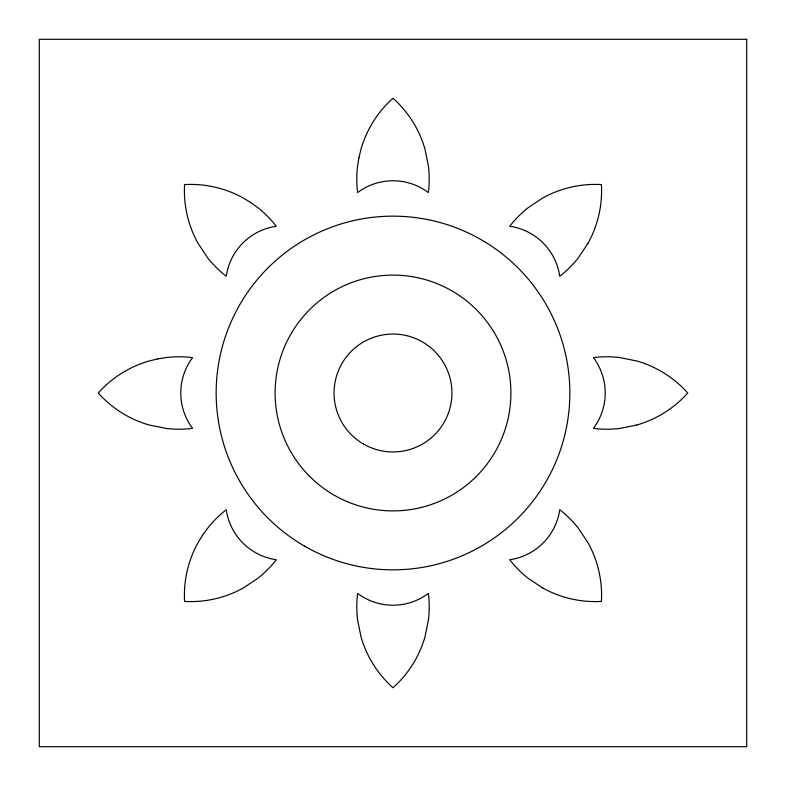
<?xml version="1.0" encoding="UTF-8"?>
<svg xmlns="http://www.w3.org/2000/svg" width="786" height="786" viewBox="0 0 786 786"><rect width="100%" height="100%" fill="white"/><g stroke="black" fill="none" stroke-linecap="round" stroke-linejoin="round"><path stroke-width="1.18" d="M358.897 157.819L357.532 166.445A108.34 108.34 0 0 0 357.63 192.57A58.95 58.95 0 0 1 428.37 192.57A108.34 108.34 0 0 0 428.468 166.445L425.049 149.34A108.34 108.34 0 0 0 393 98.25A108.34 108.34 0 0 0 360.951 149.34L358.897 157.819M428.468 619.555L425.049 636.66A108.34 108.34 0 0 1 393 687.75A108.34 108.34 0 0 1 360.951 636.66L357.532 619.555A108.34 108.34 0 0 1 357.63 593.43A58.95 58.95 0 0 0 428.37 593.43A108.34 108.34 0 0 1 428.468 619.555M202.591 535.178L198.043 542.635A108.34 108.34 0 0 0 184.582 601.418A108.34 108.34 0 0 0 243.365 587.957L257.877 578.28A108.34 108.34 0 0 0 276.289 559.74A58.95 58.95 0 0 1 226.26 509.711A108.34 108.34 0 0 0 207.72 528.123L202.591 535.178M587.957 243.365L578.28 257.877A108.34 108.34 0 0 1 559.74 276.289A58.95 58.95 0 0 0 509.711 226.26A108.34 108.34 0 0 1 528.123 207.72L542.635 198.043A108.34 108.34 0 0 1 601.418 184.582A108.34 108.34 0 0 1 587.957 243.365M157.819 358.897L149.34 360.951A108.34 108.34 0 0 0 98.25 393A108.34 108.34 0 0 0 149.34 425.049L166.445 428.468A108.34 108.34 0 0 0 192.57 428.37A58.95 58.95 0 0 1 192.57 357.63A108.34 108.34 0 0 0 166.445 357.532L157.819 358.897M636.66 425.049L619.555 428.468A108.34 108.34 0 0 1 593.43 428.37A58.95 58.95 0 0 0 593.43 357.63A108.34 108.34 0 0 1 619.555 357.532L636.66 360.951A108.34 108.34 0 0 1 687.75 393A108.34 108.34 0 0 1 636.66 425.049M746.7 39.3L39.3 39.3L39.3 746.7L746.7 746.7L746.7 39.3M250.822 202.591L243.365 198.043A108.34 108.34 0 0 0 184.582 184.582A108.34 108.34 0 0 0 198.043 243.365L207.72 257.877A108.34 108.34 0 0 0 226.26 276.289A58.95 58.95 0 0 1 276.289 226.26A108.34 108.34 0 0 0 257.877 207.72L250.822 202.591M542.635 587.957L528.123 578.28A108.34 108.34 0 0 1 509.711 559.74A58.95 58.95 0 0 0 559.74 509.711A108.34 108.34 0 0 1 578.28 528.123L587.957 542.635A108.34 108.34 0 0 1 601.418 601.418A108.34 108.34 0 0 1 542.635 587.957M363.525 444.051A58.95 58.95 0 0 0 451.95 393A58.95 58.95 0 0 0 363.525 341.949A58.95 58.95 0 0 0 363.525 444.051M309.635 476.365A117.9 117.9 0 0 0 506.882 423.516A117.9 117.9 0 0 0 362.484 279.118A117.9 117.9 0 0 0 309.635 476.365M304.575 546.152A176.85 176.85 0 0 0 569.85 393A176.85 176.85 0 0 0 304.575 239.848A176.85 176.85 0 0 0 304.575 546.152"/></g></svg>
